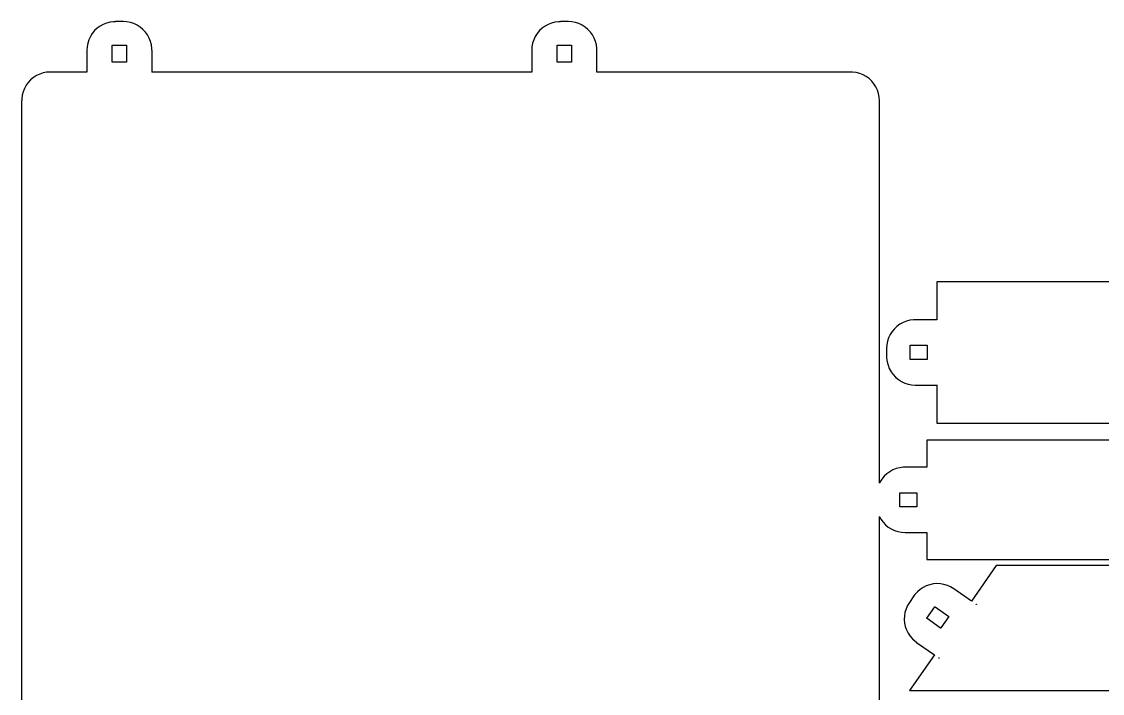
# Model space of a CAD drawing. Header units: metres. Extents: x 0 to 951, y 0 to 536.
# Drawn here: x 0 to 378, y 301 to 535.7 of the extents above; entities that cross this region are included whole.
import ezdxf

# ---------------------------------------------------------------- set-up
doc = ezdxf.new("R2010")
doc.units = ezdxf.units.M

msp = doc.modelspace()

# ---------------------------------------------------------------- linework, layer by layer
for p, q in [((26.4258, 533.405), (25.5103, 532.545)), ((27.4417, 534.143), (26.4258, 533.405)), ((28.5422, 534.748), (27.4417, 534.143)), ((29.7098, 535.211), (28.5422, 534.748)), ((30.9262, 535.523), (29.7098, 535.211)), ((32.1721, 535.68), (30.9262, 535.523)), ((32.805, 535.68), (32.1721, 535.68)), ((35.595, 535.7), (32.805, 535.7)), ((32.805, 535.7), (32.805, 535.68)), ((35.6, 535.7), (35.595, 535.7)), ((35.595, 535.7), (35.595, 535.7)), ((36.8533, 535.621), (35.6, 535.7)), ((35.6, 535.7), (35.6, 535.7)), ((38.0869, 535.386), (36.8533, 535.621)), ((39.2812, 534.998), (38.0869, 535.386)), ((40.4175, 534.463), (39.2812, 534.998)), ((41.4779, 533.79), (40.4175, 534.463)), ((42.4455, 532.99), (41.4779, 533.79)), ((43.3051, 532.074), (42.4455, 532.99)), ((182.026, 533.405), (181.11, 532.545)), ((183.042, 534.143), (182.026, 533.405)), ((184.142, 534.748), (183.042, 534.143)), ((185.31, 535.211), (184.142, 534.748)), ((186.526, 535.523), (185.31, 535.211)), ((187.772, 535.68), (186.526, 535.523)), ((188.405, 535.68), (187.772, 535.68)), ((191.195, 535.7), (188.405, 535.7)), ((188.405, 535.7), (188.405, 535.68)), ((191.2, 535.7), (191.195, 535.7)), ((191.195, 535.7), (191.195, 535.7)), ((192.453, 535.621), (191.2, 535.7)), ((191.2, 535.7), (191.2, 535.7)), ((193.687, 535.386), (192.453, 535.621)), ((194.881, 534.998), (193.687, 535.386)), ((196.018, 534.463), (194.881, 534.998)), ((197.078, 533.79), (196.018, 534.463)), ((198.045, 532.99), (197.078, 533.79)), ((198.905, 532.074), (198.045, 532.99)), ((23.5022, 529.381), (23.1142, 528.187)), ((24.0369, 530.518), (23.5022, 529.381)), ((24.7098, 531.578), (24.0369, 530.518)), ((25.5103, 532.545), (24.7098, 531.578)), ((44.0433, 531.058), (43.3051, 532.074)), ((44.6483, 529.958), (44.0433, 531.058)), ((45.1106, 528.79), (44.6483, 529.958)), ((179.102, 529.381), (178.714, 528.187)), ((179.637, 530.518), (179.102, 529.381)), ((180.31, 531.578), (179.637, 530.518)), ((181.11, 532.545), (180.31, 531.578)), ((199.643, 531.058), (198.905, 532.074)), ((200.248, 529.958), (199.643, 531.058)), ((200.711, 528.79), (200.248, 529.958)), ((22.8789, 526.953), (22.8, 525.7)), ((22.8, 525.7), (22.8, 525.7)), ((22.8, 525.7), (22.8003, 525.695)), ((22.8003, 525.695), (22.8, 525.695)), ((22.8, 525.695), (22.8, 518.174)), ((23.1142, 528.187), (22.8789, 526.953)), ((31.7096, 527.463), (31.71, 527.469)), ((31.71, 527.456), (31.7096, 527.463)), ((31.71, 527.469), (31.7112, 527.476)), ((31.7112, 527.45), (31.71, 527.456)), ((31.7112, 527.476), (31.7133, 527.482)), ((31.7133, 527.443), (31.7112, 527.45)), ((31.7133, 527.482), (31.7161, 527.488)), ((31.7161, 527.437), (31.7133, 527.443)), ((31.7161, 527.488), (31.7196, 527.494)), ((31.7196, 527.432), (31.7161, 527.437)), ((31.7196, 527.494), (31.7239, 527.499)), ((31.7239, 527.427), (31.7196, 527.432)), ((31.7239, 527.499), (31.725, 527.5)), ((31.725, 527.426), (31.7239, 527.427)), ((31.725, 527.5), (31.725, 527.5)), ((31.725, 527.5), (31.7251, 527.5)), ((31.725, 521.634), (31.725, 527.426)), ((31.7251, 527.5), (31.7287, 527.503)), ((31.7287, 527.503), (31.734, 527.507)), ((31.734, 527.507), (31.7398, 527.51)), ((31.7398, 527.51), (31.746, 527.513)), ((31.746, 527.513), (31.7524, 527.514)), ((31.7524, 527.514), (31.7589, 527.515)), ((31.7589, 527.515), (31.7655, 527.515)), ((31.7655, 527.515), (31.7721, 527.514)), ((31.7721, 527.514), (31.7785, 527.513)), ((31.7785, 527.513), (31.7846, 527.51)), ((31.7846, 527.51), (31.7904, 527.507)), ((31.7904, 527.507), (31.7958, 527.503)), ((31.7958, 527.503), (31.7993, 527.5)), ((31.7993, 527.5), (36.6007, 527.5)), ((36.6007, 527.5), (36.6018, 527.501)), ((36.6018, 527.501), (36.6068, 527.505)), ((36.6068, 527.505), (36.6124, 527.509)), ((36.6124, 527.509), (36.6184, 527.512)), ((36.6184, 527.512), (36.6247, 527.514)), ((36.6247, 527.514), (36.6312, 527.515)), ((36.6312, 527.515), (36.6378, 527.515)), ((36.6378, 527.515), (36.6444, 527.515)), ((36.6444, 527.515), (36.6509, 527.514)), ((36.6509, 527.514), (36.6572, 527.512)), ((36.6572, 527.512), (36.6631, 527.509)), ((36.6631, 527.509), (36.6687, 527.505)), ((36.6687, 527.505), (36.6738, 527.501)), ((36.6738, 527.501), (36.6749, 527.5)), ((36.6749, 527.5), (36.675, 527.5)), ((36.675, 527.5), (36.675, 527.5)), ((36.675, 527.5), (36.6783, 527.496)), ((36.6783, 527.429), (36.675, 527.426)), ((36.675, 527.426), (36.675, 521.634)), ((36.6783, 527.496), (36.6822, 527.491)), ((36.6822, 527.435), (36.6783, 527.429)), ((36.6822, 527.491), (36.6854, 527.485)), ((36.6854, 527.44), (36.6822, 527.435)), ((36.6854, 527.485), (36.6878, 527.479)), ((36.6878, 527.447), (36.6854, 527.44)), ((36.6878, 527.479), (36.6895, 527.473)), ((36.6895, 527.453), (36.6878, 527.447)), ((36.6895, 527.473), (36.6903, 527.466)), ((36.6903, 527.459), (36.6895, 527.453)), ((36.6903, 527.466), (36.6903, 527.459)), ((45.4229, 527.574), (45.1106, 528.79)), ((45.5803, 526.328), (45.4229, 527.574)), ((45.5803, 525.695), (45.5803, 526.328)), ((45.6, 525.695), (45.5803, 525.695)), ((45.6, 518.174), (45.6, 525.695)), ((178.479, 526.953), (178.4, 525.7)), ((178.4, 525.7), (178.4, 525.7)), ((178.4, 525.7), (178.4, 525.695)), ((178.4, 525.695), (178.4, 525.695)), ((178.4, 525.695), (178.4, 518.174)), ((178.714, 528.187), (178.479, 526.953)), ((187.31, 527.469), (187.311, 527.476)), ((187.31, 527.463), (187.31, 527.469)), ((187.31, 527.456), (187.31, 527.463)), ((187.311, 527.45), (187.31, 527.456)), ((187.311, 527.476), (187.313, 527.482)), ((187.313, 527.443), (187.311, 527.45)), ((187.313, 527.482), (187.316, 527.488)), ((187.316, 527.437), (187.313, 527.443)), ((187.316, 527.488), (187.32, 527.494)), ((187.32, 527.432), (187.316, 527.437)), ((187.32, 527.494), (187.324, 527.499)), ((187.324, 527.427), (187.32, 527.432)), ((187.324, 527.499), (187.325, 527.5)), ((187.325, 527.426), (187.324, 527.427)), ((187.325, 527.5), (187.329, 527.503)), ((187.325, 527.5), (187.325, 527.5)), ((187.325, 527.5), (187.325, 527.5)), ((187.325, 521.634), (187.325, 527.426)), ((187.329, 527.503), (187.334, 527.507)), ((187.334, 527.507), (187.34, 527.51)), ((187.34, 527.51), (187.346, 527.513)), ((187.346, 527.513), (187.352, 527.514)), ((187.352, 527.514), (187.359, 527.515)), ((187.359, 527.515), (187.366, 527.515)), ((187.366, 527.515), (187.372, 527.514)), ((187.372, 527.514), (187.378, 527.513)), ((187.378, 527.513), (187.385, 527.51)), ((187.385, 527.51), (187.39, 527.507)), ((187.39, 527.507), (187.396, 527.503)), ((187.396, 527.503), (187.399, 527.5)), ((187.399, 527.5), (192.201, 527.5)), ((192.201, 527.5), (192.202, 527.501)), ((192.202, 527.501), (192.207, 527.505)), ((192.207, 527.505), (192.212, 527.509)), ((192.212, 527.509), (192.218, 527.512)), ((192.218, 527.512), (192.225, 527.514)), ((192.225, 527.514), (192.231, 527.515)), ((192.231, 527.515), (192.238, 527.515)), ((192.238, 527.515), (192.244, 527.515)), ((192.244, 527.515), (192.251, 527.514)), ((192.251, 527.514), (192.257, 527.512)), ((192.257, 527.512), (192.263, 527.509)), ((192.263, 527.509), (192.269, 527.505)), ((192.269, 527.505), (192.274, 527.501)), ((192.274, 527.501), (192.275, 527.5)), ((192.275, 527.5), (192.275, 527.5)), ((192.275, 527.5), (192.275, 527.5)), ((192.275, 527.5), (192.278, 527.496)), ((192.278, 527.429), (192.275, 527.426)), ((192.275, 527.426), (192.275, 521.634)), ((192.278, 527.496), (192.282, 527.491)), ((192.282, 527.435), (192.278, 527.429)), ((192.282, 527.491), (192.285, 527.485)), ((192.285, 527.44), (192.282, 527.435)), ((192.285, 527.485), (192.288, 527.479)), ((192.288, 527.447), (192.285, 527.44)), ((192.288, 527.479), (192.289, 527.473)), ((192.289, 527.453), (192.288, 527.447)), ((192.289, 527.473), (192.29, 527.466)), ((192.29, 527.459), (192.289, 527.453)), ((192.29, 527.466), (192.29, 527.459)), ((201.023, 527.574), (200.711, 528.79)), ((201.18, 526.328), (201.023, 527.574)), ((201.18, 525.695), (201.18, 526.328)), ((201.2, 525.695), (201.18, 525.695)), ((201.2, 518.174), (201.2, 525.695)), ((31.7097, 521.601), (31.7105, 521.607)), ((31.7097, 521.594), (31.7097, 521.601)), ((31.7105, 521.587), (31.7097, 521.594)), ((31.7105, 521.607), (31.7122, 521.613)), ((31.7122, 521.581), (31.7105, 521.587)), ((31.7122, 521.613), (31.7146, 521.62)), ((31.7146, 521.62), (31.7178, 521.625)), ((31.7178, 521.625), (31.7217, 521.631)), ((31.7217, 521.631), (31.725, 521.634)), ((36.675, 521.634), (36.6762, 521.633)), ((36.6762, 521.633), (36.6804, 521.628)), ((36.6804, 521.628), (36.6839, 521.623)), ((36.6839, 521.623), (36.6867, 521.617)), ((36.6867, 521.617), (36.6888, 521.61)), ((36.6888, 521.61), (36.69, 521.604)), ((36.69, 521.591), (36.6888, 521.584)), ((36.69, 521.604), (36.6904, 521.597)), ((36.6904, 521.597), (36.69, 521.591)), ((187.31, 521.601), (187.311, 521.607)), ((187.31, 521.594), (187.31, 521.601)), ((187.311, 521.587), (187.31, 521.594)), ((187.311, 521.607), (187.312, 521.613)), ((187.312, 521.581), (187.311, 521.587)), ((187.312, 521.613), (187.315, 521.62)), ((187.315, 521.62), (187.318, 521.625)), ((187.318, 521.625), (187.322, 521.631)), ((187.322, 521.631), (187.325, 521.634)), ((192.275, 521.634), (192.276, 521.633)), ((192.276, 521.633), (192.28, 521.628)), ((192.28, 521.628), (192.284, 521.623)), ((192.284, 521.623), (192.287, 521.617)), ((192.287, 521.617), (192.289, 521.61)), ((192.289, 521.61), (192.29, 521.604)), ((192.29, 521.591), (192.289, 521.584)), ((192.29, 521.604), (192.29, 521.597)), ((192.29, 521.597), (192.29, 521.591)), ((8.74667, 518.021), (7.5131, 517.786)), ((10, 518.1), (8.74667, 518.021)), ((10.005, 518.1), (10, 518.1)), ((22.7257, 518.1), (10.005, 518.1)), ((10.005, 518.1), (10.005, 518.1)), ((22.7268, 518.099), (22.7257, 518.1)), ((22.7318, 518.095), (22.7268, 518.099)), ((22.7374, 518.091), (22.7318, 518.095)), ((22.7434, 518.088), (22.7374, 518.091)), ((22.7497, 518.086), (22.7434, 518.088)), ((22.7562, 518.085), (22.7497, 518.086)), ((22.7628, 518.085), (22.7562, 518.085)), ((22.7694, 518.085), (22.7628, 518.085)), ((22.7759, 518.086), (22.7694, 518.085)), ((22.7822, 518.088), (22.7759, 518.086)), ((22.7881, 518.091), (22.7822, 518.088)), ((22.7937, 518.095), (22.7881, 518.091)), ((22.7988, 518.099), (22.7937, 518.095)), ((22.7999, 518.1), (22.7988, 518.099)), ((22.8, 518.1), (22.7999, 518.1)), ((22.8, 518.174), (22.8033, 518.171)), ((22.8033, 518.104), (22.8, 518.1)), ((22.8, 518.1), (22.8, 518.1)), ((22.8033, 518.171), (22.8072, 518.165)), ((22.8072, 518.109), (22.8033, 518.104)), ((22.8072, 518.165), (22.8104, 518.16)), ((22.8104, 518.115), (22.8072, 518.109)), ((22.8104, 518.16), (22.8128, 518.153)), ((22.8128, 518.121), (22.8104, 518.115)), ((22.8128, 518.153), (22.8145, 518.147)), ((22.8145, 518.127), (22.8128, 518.121)), ((22.8145, 518.147), (22.8153, 518.141)), ((22.8153, 518.134), (22.8145, 518.127)), ((22.8153, 518.141), (22.8153, 518.134)), ((31.7146, 521.575), (31.7122, 521.581)), ((31.7178, 521.569), (31.7146, 521.575)), ((31.7217, 521.564), (31.7178, 521.569)), ((31.725, 521.56), (31.7217, 521.564)), ((31.7251, 521.56), (31.725, 521.56)), ((31.725, 521.56), (31.725, 521.56)), ((31.7262, 521.559), (31.7251, 521.56)), ((31.7313, 521.555), (31.7262, 521.559)), ((31.7369, 521.551), (31.7313, 521.555)), ((31.7428, 521.548), (31.7369, 521.551)), ((31.7491, 521.546), (31.7428, 521.548)), ((31.7556, 521.545), (31.7491, 521.546)), ((31.7622, 521.545), (31.7556, 521.545)), ((31.7688, 521.545), (31.7622, 521.545)), ((31.7753, 521.546), (31.7688, 521.545)), ((31.7816, 521.548), (31.7753, 521.546)), ((31.7876, 521.551), (31.7816, 521.548)), ((31.7932, 521.555), (31.7876, 521.551)), ((31.7982, 521.559), (31.7932, 521.555)), ((31.7993, 521.56), (31.7982, 521.559)), ((36.6007, 521.56), (31.7993, 521.56)), ((36.6042, 521.557), (36.6007, 521.56)), ((36.6096, 521.553), (36.6042, 521.557)), ((36.6154, 521.55), (36.6096, 521.553)), ((36.6215, 521.547), (36.6154, 521.55)), ((36.6279, 521.546), (36.6215, 521.547)), ((36.6345, 521.545), (36.6279, 521.546)), ((36.6411, 521.545), (36.6345, 521.545)), ((36.6476, 521.546), (36.6411, 521.545)), ((36.654, 521.547), (36.6476, 521.546)), ((36.6602, 521.55), (36.654, 521.547)), ((36.666, 521.553), (36.6602, 521.55)), ((36.6713, 521.557), (36.666, 521.553)), ((36.6749, 521.56), (36.6713, 521.557)), ((36.675, 521.56), (36.6749, 521.56)), ((36.6762, 521.561), (36.675, 521.56)), ((36.675, 521.56), (36.675, 521.56)), ((36.6804, 521.566), (36.6762, 521.561)), ((36.6839, 521.572), (36.6804, 521.566)), ((36.6867, 521.578), (36.6839, 521.572)), ((36.6888, 521.584), (36.6867, 521.578)), ((45.5846, 518.137), (45.585, 518.144)), ((45.585, 518.131), (45.5846, 518.137)), ((45.585, 518.144), (45.5862, 518.15)), ((45.5862, 518.124), (45.585, 518.131)), ((45.5862, 518.15), (45.5883, 518.157)), ((45.5883, 518.118), (45.5862, 518.124)), ((45.5883, 518.157), (45.5911, 518.163)), ((45.5911, 518.112), (45.5883, 518.118)), ((45.5911, 518.163), (45.5946, 518.168)), ((45.5946, 518.106), (45.5911, 518.112)), ((45.5946, 518.168), (45.5989, 518.173)), ((45.5989, 518.101), (45.5946, 518.106)), ((45.5989, 518.173), (45.6, 518.174)), ((45.6, 518.1), (45.5989, 518.101)), ((45.6001, 518.1), (45.6, 518.1)), ((45.6, 518.1), (45.6, 518.1)), ((45.6037, 518.097), (45.6001, 518.1)), ((45.609, 518.093), (45.6037, 518.097)), ((45.6148, 518.09), (45.609, 518.093)), ((45.621, 518.087), (45.6148, 518.09)), ((45.6274, 518.086), (45.621, 518.087)), ((45.6339, 518.085), (45.6274, 518.086)), ((45.6405, 518.085), (45.6339, 518.085)), ((45.6471, 518.086), (45.6405, 518.085)), ((45.6535, 518.087), (45.6471, 518.086)), ((45.6596, 518.09), (45.6535, 518.087)), ((45.6654, 518.093), (45.6596, 518.09)), ((45.6708, 518.097), (45.6654, 518.093)), ((45.6743, 518.1), (45.6708, 518.097)), ((178.326, 518.1), (45.6743, 518.1)), ((178.327, 518.099), (178.326, 518.1)), ((178.332, 518.095), (178.327, 518.099)), ((178.337, 518.091), (178.332, 518.095)), ((178.343, 518.088), (178.337, 518.091)), ((178.35, 518.086), (178.343, 518.088)), ((178.356, 518.085), (178.35, 518.086)), ((178.363, 518.085), (178.356, 518.085)), ((178.369, 518.085), (178.363, 518.085)), ((178.376, 518.086), (178.369, 518.085)), ((178.382, 518.088), (178.376, 518.086)), ((178.388, 518.091), (178.382, 518.088)), ((178.394, 518.095), (178.388, 518.091)), ((178.399, 518.099), (178.394, 518.095)), ((178.4, 518.1), (178.399, 518.099)), ((178.4, 518.174), (178.403, 518.171)), ((178.403, 518.104), (178.4, 518.1)), ((178.4, 518.1), (178.4, 518.1)), ((178.4, 518.1), (178.4, 518.1)), ((178.403, 518.171), (178.407, 518.165)), ((178.407, 518.109), (178.403, 518.104)), ((178.407, 518.165), (178.41, 518.16)), ((178.41, 518.115), (178.407, 518.109)), ((178.41, 518.16), (178.413, 518.153)), ((178.413, 518.121), (178.41, 518.115)), ((178.413, 518.153), (178.414, 518.147)), ((178.414, 518.127), (178.413, 518.121)), ((178.414, 518.147), (178.415, 518.141)), ((178.415, 518.134), (178.414, 518.127)), ((178.415, 518.141), (178.415, 518.134)), ((187.315, 521.575), (187.312, 521.581)), ((187.318, 521.569), (187.315, 521.575)), ((187.322, 521.564), (187.318, 521.569)), ((187.325, 521.56), (187.322, 521.564)), ((187.326, 521.559), (187.325, 521.56)), ((187.325, 521.56), (187.325, 521.56)), ((187.325, 521.56), (187.325, 521.56)), ((187.331, 521.555), (187.326, 521.559)), ((187.337, 521.551), (187.331, 521.555)), ((187.343, 521.548), (187.337, 521.551)), ((187.349, 521.546), (187.343, 521.548)), ((187.356, 521.545), (187.349, 521.546)), ((187.362, 521.545), (187.356, 521.545)), ((187.369, 521.545), (187.362, 521.545)), ((187.375, 521.546), (187.369, 521.545)), ((187.382, 521.548), (187.375, 521.546)), ((187.388, 521.551), (187.382, 521.548)), ((187.393, 521.555), (187.388, 521.551)), ((187.398, 521.559), (187.393, 521.555)), ((187.399, 521.56), (187.398, 521.559)), ((192.201, 521.56), (187.399, 521.56)), ((192.204, 521.557), (192.201, 521.56)), ((192.21, 521.553), (192.204, 521.557)), ((192.215, 521.55), (192.21, 521.553)), ((192.222, 521.547), (192.215, 521.55)), ((192.228, 521.546), (192.222, 521.547)), ((192.234, 521.545), (192.228, 521.546)), ((192.241, 521.545), (192.234, 521.545)), ((192.248, 521.546), (192.241, 521.545)), ((192.254, 521.547), (192.248, 521.546)), ((192.26, 521.55), (192.254, 521.547)), ((192.266, 521.553), (192.26, 521.55)), ((192.271, 521.557), (192.266, 521.553)), ((192.275, 521.56), (192.271, 521.557)), ((192.276, 521.561), (192.275, 521.56)), ((192.275, 521.56), (192.275, 521.56)), ((192.275, 521.56), (192.275, 521.56)), ((192.28, 521.566), (192.276, 521.561)), ((192.284, 521.572), (192.28, 521.566)), ((192.287, 521.578), (192.284, 521.572)), ((192.289, 521.584), (192.287, 521.578)), ((201.185, 518.144), (201.186, 518.15)), ((201.185, 518.137), (201.185, 518.144)), ((201.185, 518.131), (201.185, 518.137)), ((201.186, 518.124), (201.185, 518.131)), ((201.186, 518.15), (201.188, 518.157)), ((201.188, 518.118), (201.186, 518.124)), ((201.188, 518.157), (201.191, 518.163)), ((201.191, 518.112), (201.188, 518.118)), ((201.191, 518.163), (201.195, 518.168)), ((201.195, 518.106), (201.191, 518.112)), ((201.195, 518.168), (201.199, 518.173)), ((201.199, 518.101), (201.195, 518.106)), ((201.199, 518.173), (201.2, 518.174)), ((201.2, 518.1), (201.199, 518.101)), ((201.204, 518.097), (201.2, 518.1)), ((201.2, 518.1), (201.2, 518.1)), ((201.2, 518.1), (201.2, 518.1)), ((201.209, 518.093), (201.204, 518.097)), ((201.215, 518.09), (201.209, 518.093)), ((201.221, 518.087), (201.215, 518.09)), ((201.227, 518.086), (201.221, 518.087)), ((201.234, 518.085), (201.227, 518.086)), ((201.241, 518.085), (201.234, 518.085)), ((201.247, 518.086), (201.241, 518.085)), ((201.253, 518.087), (201.247, 518.086)), ((201.26, 518.09), (201.253, 518.087)), ((201.265, 518.093), (201.26, 518.09)), ((201.271, 518.097), (201.265, 518.093)), ((201.274, 518.1), (201.271, 518.097)), ((289.995, 518.1), (201.274, 518.1)), ((289.995, 518.08), (289.995, 518.1)), ((290.628, 518.08), (289.995, 518.08)), ((291.874, 517.923), (290.628, 518.08)), ((293.09, 517.611), (291.874, 517.923)), ((2.29487, 514.474), (1.55672, 513.458)), ((3.15453, 515.39), (2.29487, 514.474)), ((4.12215, 516.19), (3.15453, 515.39)), ((5.18246, 516.863), (4.12215, 516.19)), ((6.31875, 517.398), (5.18246, 516.863)), ((7.5131, 517.786), (6.31875, 517.398)), ((294.258, 517.148), (293.09, 517.611)), ((295.358, 516.543), (294.258, 517.148)), ((296.374, 515.805), (295.358, 516.543)), ((297.29, 514.945), (296.374, 515.805)), ((298.09, 513.978), (297.29, 514.945)), ((0.48944, 511.19), (0.17713, 509.974)), ((0.95173, 512.358), (0.48944, 511.19)), ((1.55672, 513.458), (0.95173, 512.358)), ((298.763, 512.918), (298.09, 513.978)), ((299.298, 511.781), (298.763, 512.918)), ((299.686, 510.587), (299.298, 511.781)), ((299.921, 509.353), (299.686, 510.587)), ((0.01973, 508.095), (0, 508.095)), ((0, 508.095), (0, 28.105)), ((0.17713, 509.974), (0.01973, 508.728)), ((0.01973, 508.728), (0.01973, 508.095)), ((300, 508.1), (299.921, 509.353)), ((300, 508.095), (300, 508.1)), ((300, 374.434), (300, 508.095)), ((300, 508.095), (300, 508.095)), ((820.1, 444.828), (320.1, 444.828)), ((320.1, 444.828), (320.1, 431.603)), ((309.41, 431.039), (308.242, 430.577)), ((310.626, 431.351), (309.41, 431.039)), ((311.872, 431.509), (310.626, 431.351)), ((312.505, 431.509), (311.872, 431.509)), ((320.026, 431.528), (312.505, 431.528)), ((312.505, 431.528), (312.505, 431.509)), ((320.027, 431.527), (320.026, 431.528)), ((320.032, 431.523), (320.027, 431.527)), ((320.037, 431.519), (320.032, 431.523)), ((320.043, 431.517), (320.037, 431.519)), ((320.05, 431.515), (320.043, 431.517)), ((320.056, 431.513), (320.05, 431.515)), ((320.063, 431.513), (320.056, 431.513)), ((320.069, 431.513), (320.063, 431.513)), ((320.076, 431.515), (320.069, 431.513)), ((320.082, 431.517), (320.076, 431.515)), ((320.088, 431.519), (320.082, 431.517)), ((320.094, 431.523), (320.088, 431.519)), ((320.099, 431.527), (320.094, 431.523)), ((320.1, 431.528), (320.099, 431.527)), ((320.1, 431.603), (320.103, 431.599)), ((320.103, 431.532), (320.1, 431.528)), ((320.1, 431.528), (320.1, 431.528)), ((320.1, 431.528), (320.1, 431.528)), ((320.103, 431.599), (320.107, 431.594)), ((320.107, 431.537), (320.103, 431.532)), ((320.107, 431.594), (320.11, 431.588)), ((320.11, 431.543), (320.107, 431.537)), ((320.11, 431.588), (320.113, 431.582)), ((320.113, 431.549), (320.11, 431.543)), ((320.113, 431.582), (320.114, 431.575)), ((320.114, 431.556), (320.113, 431.549)), ((320.114, 431.575), (320.115, 431.569)), ((320.115, 431.562), (320.114, 431.556)), ((320.115, 431.569), (320.115, 431.562)), ((304.41, 427.406), (303.737, 426.346)), ((305.21, 428.374), (304.41, 427.406)), ((306.126, 429.233), (305.21, 428.374)), ((307.142, 429.972), (306.126, 429.233)), ((308.242, 430.577), (307.142, 429.972)), ((302.814, 424.015), (302.579, 422.782)), ((303.202, 425.21), (302.814, 424.015)), ((303.737, 426.346), (303.202, 425.21)), ((302.579, 422.782), (302.5, 421.528)), ((302.5, 421.528), (302.5, 421.528)), ((302.5, 421.528), (302.5, 421.523)), ((302.5, 421.523), (302.5, 421.523)), ((302.5, 421.523), (302.5, 418.733)), ((310.685, 422.573), (310.686, 422.579)), ((310.685, 422.566), (310.685, 422.573)), ((310.685, 422.56), (310.685, 422.566)), ((310.686, 422.553), (310.685, 422.56)), ((310.686, 422.579), (310.688, 422.585)), ((310.688, 422.547), (310.686, 422.553)), ((310.688, 422.585), (310.691, 422.591)), ((310.691, 422.541), (310.688, 422.547)), ((310.691, 422.591), (310.695, 422.597)), ((310.695, 422.535), (310.691, 422.541)), ((310.695, 422.597), (310.699, 422.602)), ((310.699, 422.53), (310.695, 422.535)), ((310.699, 422.602), (310.7, 422.603)), ((310.7, 422.529), (310.699, 422.53)), ((310.7, 422.603), (310.704, 422.607)), ((310.7, 422.603), (310.7, 422.603)), ((310.7, 422.603), (310.7, 422.603)), ((310.7, 417.728), (310.7, 422.529)), ((310.704, 422.607), (310.709, 422.611)), ((310.709, 422.611), (310.715, 422.614)), ((310.715, 422.614), (310.721, 422.616)), ((310.721, 422.616), (310.727, 422.618)), ((310.727, 422.618), (310.734, 422.619)), ((310.734, 422.619), (310.741, 422.619)), ((310.741, 422.619), (310.747, 422.618)), ((310.747, 422.618), (310.753, 422.616)), ((310.753, 422.616), (310.76, 422.614)), ((310.76, 422.614), (310.765, 422.611)), ((310.765, 422.611), (310.771, 422.607)), ((310.771, 422.607), (310.774, 422.603)), ((310.774, 422.603), (316.566, 422.603)), ((316.566, 422.603), (316.567, 422.604)), ((316.567, 422.604), (316.572, 422.609)), ((316.572, 422.609), (316.577, 422.612)), ((316.577, 422.612), (316.583, 422.615)), ((316.583, 422.615), (316.59, 422.617)), ((316.59, 422.617), (316.596, 422.618)), ((316.596, 422.618), (316.603, 422.619)), ((316.603, 422.619), (316.609, 422.618)), ((316.609, 422.618), (316.616, 422.617)), ((316.616, 422.617), (316.622, 422.615)), ((316.622, 422.615), (316.628, 422.612)), ((316.628, 422.612), (316.634, 422.609)), ((316.634, 422.609), (316.639, 422.604)), ((316.639, 422.604), (316.64, 422.603)), ((316.64, 422.603), (316.64, 422.603)), ((316.64, 422.603), (316.64, 422.603)), ((316.64, 422.603), (316.643, 422.6)), ((316.643, 422.533), (316.64, 422.529)), ((316.64, 422.529), (316.64, 417.728)), ((316.643, 422.6), (316.647, 422.594)), ((316.647, 422.538), (316.643, 422.533)), ((316.647, 422.594), (316.65, 422.589)), ((316.65, 422.544), (316.647, 422.538)), ((316.65, 422.589), (316.653, 422.582)), ((316.653, 422.55), (316.65, 422.544)), ((316.653, 422.582), (316.654, 422.576)), ((316.654, 422.556), (316.653, 422.55)), ((316.654, 422.576), (316.655, 422.569)), ((316.655, 422.563), (316.654, 422.556)), ((316.655, 422.569), (316.655, 422.563)), ((302.5, 418.733), (302.52, 418.733)), ((302.52, 418.733), (302.52, 418.1)), ((302.52, 418.1), (302.677, 416.855)), ((302.677, 416.855), (302.989, 415.638)), ((310.685, 417.694), (310.686, 417.7)), ((310.685, 417.687), (310.685, 417.694)), ((310.686, 417.681), (310.685, 417.687)), ((310.686, 417.7), (310.687, 417.707)), ((310.687, 417.674), (310.686, 417.681)), ((310.687, 417.707), (310.69, 417.713)), ((310.69, 417.668), (310.687, 417.674)), ((310.69, 417.713), (310.693, 417.719)), ((310.693, 417.662), (310.69, 417.668)), ((310.693, 417.719), (310.697, 417.724)), ((310.697, 417.657), (310.693, 417.662)), ((310.697, 417.724), (310.7, 417.728)), ((310.7, 417.653), (310.697, 417.657)), ((310.701, 417.652), (310.7, 417.653)), ((310.7, 417.653), (310.7, 417.653)), ((310.7, 417.653), (310.7, 417.653)), ((310.706, 417.648), (310.701, 417.652)), ((310.712, 417.644), (310.706, 417.648)), ((310.718, 417.642), (310.712, 417.644)), ((310.724, 417.64), (310.718, 417.642)), ((310.731, 417.638), (310.724, 417.64)), ((310.737, 417.638), (310.731, 417.638)), ((310.744, 417.638), (310.737, 417.638)), ((310.75, 417.64), (310.744, 417.638)), ((310.757, 417.642), (310.75, 417.64)), ((310.763, 417.644), (310.757, 417.642)), ((310.768, 417.648), (310.763, 417.644)), ((310.773, 417.652), (310.768, 417.648)), ((310.774, 417.653), (310.773, 417.652)), ((316.566, 417.653), (310.774, 417.653)), ((316.569, 417.65), (316.566, 417.653)), ((316.575, 417.646), (316.569, 417.65)), ((316.58, 417.643), (316.575, 417.646)), ((316.587, 417.641), (316.58, 417.643)), ((316.593, 417.639), (316.587, 417.641)), ((316.599, 417.638), (316.593, 417.639)), ((316.606, 417.638), (316.599, 417.638)), ((316.613, 417.639), (316.606, 417.638)), ((316.619, 417.641), (316.613, 417.639)), ((316.625, 417.643), (316.619, 417.641)), ((316.631, 417.646), (316.625, 417.643)), ((316.636, 417.65), (316.631, 417.646)), ((316.64, 417.653), (316.636, 417.65)), ((316.64, 417.728), (316.641, 417.727)), ((316.641, 417.655), (316.64, 417.653)), ((316.64, 417.653), (316.64, 417.653)), ((316.64, 417.653), (316.64, 417.653)), ((316.641, 417.727), (316.645, 417.721)), ((316.645, 417.66), (316.641, 417.655)), ((316.645, 417.721), (316.649, 417.716)), ((316.649, 417.665), (316.645, 417.66)), ((316.649, 417.716), (316.652, 417.71)), ((316.652, 417.671), (316.649, 417.665)), ((316.652, 417.71), (316.654, 417.704)), ((316.654, 417.677), (316.652, 417.671)), ((316.654, 417.704), (316.655, 417.697)), ((316.655, 417.684), (316.654, 417.677)), ((316.655, 417.697), (316.655, 417.691)), ((316.655, 417.691), (316.655, 417.684)), ((302.989, 415.638), (303.452, 414.471)), ((303.452, 414.471), (304.057, 413.37)), ((304.057, 413.37), (304.795, 412.354)), ((304.795, 412.354), (305.655, 411.439)), ((305.655, 411.439), (306.622, 410.638)), ((306.622, 410.638), (307.682, 409.965)), ((307.682, 409.965), (308.819, 409.431)), ((308.819, 409.431), (310.013, 409.043)), ((310.013, 409.043), (311.247, 408.807)), ((311.247, 408.807), (312.5, 408.728)), ((312.5, 408.728), (312.505, 408.729)), ((312.5, 408.728), (312.5, 408.728)), ((312.505, 408.729), (312.505, 408.728)), ((312.505, 408.728), (320.026, 408.728)), ((320.026, 408.728), (320.029, 408.732)), ((320.029, 408.732), (320.035, 408.736)), ((320.035, 408.736), (320.04, 408.739)), ((320.04, 408.739), (320.047, 408.741)), ((320.047, 408.741), (320.053, 408.743)), ((320.053, 408.743), (320.059, 408.744)), ((320.059, 408.744), (320.066, 408.744)), ((320.066, 408.744), (320.073, 408.743)), ((320.073, 408.743), (320.079, 408.741)), ((320.079, 408.741), (320.085, 408.739)), ((320.085, 408.739), (320.091, 408.736)), ((320.091, 408.736), (320.096, 408.732)), ((320.096, 408.732), (320.1, 408.728)), ((320.1, 408.728), (320.1, 408.728)), ((320.1, 408.728), (320.1, 408.728)), ((320.1, 408.728), (320.101, 408.727)), ((320.101, 408.655), (320.1, 408.654)), ((320.1, 408.654), (320.1, 395.428)), ((320.101, 408.727), (320.105, 408.722)), ((320.105, 408.66), (320.101, 408.655)), ((320.105, 408.722), (320.109, 408.716)), ((320.109, 408.666), (320.105, 408.66)), ((320.109, 408.716), (320.112, 408.71)), ((320.112, 408.672), (320.109, 408.666)), ((320.112, 408.71), (320.114, 408.704)), ((320.114, 408.678), (320.112, 408.672)), ((320.114, 408.704), (320.115, 408.698)), ((320.115, 408.685), (320.114, 408.678)), ((320.115, 408.698), (320.115, 408.691)), ((320.115, 408.691), (320.115, 408.685)), ((320.1, 395.428), (820.1, 395.428)), ((816.55, 389.514), (316.55, 389.514)), ((316.55, 389.514), (316.55, 380.088)), ((303.592, 378.457), (302.576, 377.719)), ((304.692, 379.062), (303.592, 378.457)), ((305.86, 379.525), (304.692, 379.062)), ((307.076, 379.837), (305.86, 379.525)), ((308.322, 379.994), (307.076, 379.837)), ((308.955, 379.994), (308.322, 379.994)), ((316.476, 380.014), (308.955, 380.014)), ((308.955, 380.014), (308.955, 379.994)), ((316.477, 380.013), (316.476, 380.014)), ((316.482, 380.009), (316.477, 380.013)), ((316.487, 380.005), (316.482, 380.009)), ((316.493, 380.002), (316.487, 380.005)), ((316.5, 380), (316.493, 380.002)), ((316.506, 379.999), (316.5, 380)), ((316.513, 379.999), (316.506, 379.999)), ((316.519, 379.999), (316.513, 379.999)), ((316.526, 380), (316.519, 379.999)), ((316.532, 380.002), (316.526, 380)), ((316.538, 380.005), (316.532, 380.002)), ((316.544, 380.009), (316.538, 380.005)), ((316.549, 380.013), (316.544, 380.009)), ((316.55, 380.014), (316.549, 380.013)), ((316.55, 380.088), (316.553, 380.085)), ((316.553, 380.018), (316.55, 380.014)), ((316.55, 380.014), (316.55, 380.014)), ((316.55, 380.014), (316.55, 380.014)), ((316.553, 380.085), (316.557, 380.08)), ((316.557, 380.023), (316.553, 380.018)), ((316.557, 380.08), (316.56, 380.074)), ((316.56, 380.029), (316.557, 380.023)), ((316.56, 380.074), (316.563, 380.068)), ((316.563, 380.035), (316.56, 380.029)), ((316.563, 380.068), (316.564, 380.061)), ((316.564, 380.042), (316.563, 380.035)), ((316.564, 380.061), (316.565, 380.055)), ((316.565, 380.048), (316.564, 380.042)), ((316.565, 380.055), (316.565, 380.048)), ((300.187, 374.832), (300, 374.434)), ((300.86, 375.892), (300.187, 374.832)), ((301.66, 376.86), (300.86, 375.892)), ((302.576, 377.719), (301.66, 376.86)), ((307.135, 371.059), (307.136, 371.065)), ((307.135, 371.052), (307.135, 371.059)), ((307.135, 371.045), (307.135, 371.052)), ((307.136, 371.039), (307.135, 371.045)), ((307.136, 371.065), (307.138, 371.071)), ((307.138, 371.033), (307.136, 371.039)), ((307.138, 371.071), (307.141, 371.077)), ((307.141, 371.027), (307.138, 371.033)), ((307.141, 371.077), (307.145, 371.083)), ((307.145, 371.021), (307.141, 371.027)), ((307.145, 371.083), (307.149, 371.088)), ((307.149, 371.016), (307.145, 371.021)), ((307.149, 371.088), (307.15, 371.089)), ((307.15, 371.015), (307.149, 371.016)), ((307.15, 371.089), (307.154, 371.093)), ((307.15, 371.089), (307.15, 371.089)), ((307.15, 371.089), (307.15, 371.089)), ((307.15, 366.213), (307.15, 371.015)), ((307.154, 371.093), (307.159, 371.096)), ((307.159, 371.096), (307.165, 371.1)), ((307.165, 371.1), (307.171, 371.102)), ((307.171, 371.102), (307.177, 371.104)), ((307.177, 371.104), (307.184, 371.104)), ((307.184, 371.104), (307.191, 371.104)), ((307.191, 371.104), (307.197, 371.104)), ((307.197, 371.104), (307.203, 371.102)), ((307.203, 371.102), (307.21, 371.1)), ((307.21, 371.1), (307.215, 371.096)), ((307.215, 371.096), (307.221, 371.093)), ((307.221, 371.093), (307.224, 371.089)), ((307.224, 371.089), (313.016, 371.089)), ((313.016, 371.089), (313.017, 371.09)), ((313.017, 371.09), (313.022, 371.095)), ((313.022, 371.095), (313.027, 371.098)), ((313.027, 371.098), (313.033, 371.101)), ((313.033, 371.101), (313.04, 371.103)), ((313.04, 371.103), (313.046, 371.104)), ((313.046, 371.104), (313.053, 371.105)), ((313.053, 371.105), (313.059, 371.104)), ((313.059, 371.104), (313.066, 371.103)), ((313.066, 371.103), (313.072, 371.101)), ((313.072, 371.101), (313.078, 371.098)), ((313.078, 371.098), (313.084, 371.095)), ((313.084, 371.095), (313.089, 371.09)), ((313.089, 371.09), (313.09, 371.089)), ((313.09, 371.089), (313.09, 371.089)), ((313.09, 371.089), (313.09, 371.089)), ((313.09, 371.089), (313.093, 371.086)), ((313.093, 371.018), (313.09, 371.015)), ((313.09, 371.015), (313.09, 366.213)), ((313.093, 371.086), (313.097, 371.08)), ((313.097, 371.024), (313.093, 371.018)), ((313.097, 371.08), (313.1, 371.074)), ((313.1, 371.03), (313.097, 371.024)), ((313.1, 371.074), (313.103, 371.068)), ((313.103, 371.036), (313.1, 371.03)), ((313.103, 371.068), (313.104, 371.062)), ((313.104, 371.042), (313.103, 371.036)), ((313.104, 371.062), (313.105, 371.055)), ((313.105, 371.049), (313.104, 371.042)), ((313.105, 371.055), (313.105, 371.049)), ((307.135, 366.18), (307.136, 366.186)), ((307.135, 366.173), (307.135, 366.18)), ((307.136, 366.167), (307.135, 366.173)), ((307.136, 366.186), (307.137, 366.193)), ((307.137, 366.16), (307.136, 366.167)), ((307.137, 366.193), (307.14, 366.199)), ((307.14, 366.154), (307.137, 366.16)), ((307.14, 366.199), (307.143, 366.205)), ((307.143, 366.148), (307.14, 366.154)), ((307.143, 366.205), (307.147, 366.21)), ((307.147, 366.143), (307.143, 366.148)), ((307.147, 366.21), (307.15, 366.213)), ((307.15, 366.139), (307.147, 366.143)), ((307.151, 366.138), (307.15, 366.139)), ((307.15, 366.139), (307.15, 366.139)), ((307.15, 366.139), (307.15, 366.139)), ((307.156, 366.134), (307.151, 366.138)), ((307.162, 366.13), (307.156, 366.134)), ((307.168, 366.127), (307.162, 366.13)), ((307.174, 366.125), (307.168, 366.127)), ((307.181, 366.124), (307.174, 366.125)), ((307.187, 366.124), (307.181, 366.124)), ((307.194, 366.124), (307.187, 366.124)), ((307.2, 366.125), (307.194, 366.124)), ((307.207, 366.127), (307.2, 366.125)), ((307.213, 366.13), (307.207, 366.127)), ((307.218, 366.134), (307.213, 366.13)), ((307.223, 366.138), (307.218, 366.134)), ((307.224, 366.139), (307.223, 366.138)), ((313.016, 366.139), (307.224, 366.139)), ((313.019, 366.136), (313.016, 366.139)), ((313.025, 366.132), (313.019, 366.136)), ((313.03, 366.129), (313.025, 366.132)), ((313.037, 366.126), (313.03, 366.129)), ((313.043, 366.125), (313.037, 366.126)), ((313.049, 366.124), (313.043, 366.125)), ((313.056, 366.124), (313.049, 366.124)), ((313.063, 366.125), (313.056, 366.124)), ((313.069, 366.126), (313.063, 366.125)), ((313.075, 366.129), (313.069, 366.126)), ((313.081, 366.132), (313.075, 366.129)), ((313.086, 366.136), (313.081, 366.132)), ((313.09, 366.139), (313.086, 366.136)), ((313.09, 366.213), (313.091, 366.212)), ((313.091, 366.14), (313.09, 366.139)), ((313.09, 366.139), (313.09, 366.139)), ((313.09, 366.139), (313.09, 366.139)), ((313.091, 366.212), (313.095, 366.207)), ((313.095, 366.145), (313.091, 366.14)), ((313.095, 366.207), (313.099, 366.202)), ((313.099, 366.151), (313.095, 366.145)), ((313.099, 366.202), (313.102, 366.196)), ((313.102, 366.157), (313.099, 366.151)), ((313.102, 366.196), (313.104, 366.189)), ((313.104, 366.163), (313.102, 366.157)), ((313.104, 366.189), (313.105, 366.183)), ((313.105, 366.17), (313.104, 366.163)), ((313.105, 366.183), (313.105, 366.176)), ((313.105, 366.176), (313.105, 366.17)), ((300, 28.105), (300, 362.778)), ((300, 362.778), (300.507, 361.856)), ((300.507, 361.856), (301.245, 360.84)), ((301.245, 360.84), (302.105, 359.924)), ((302.105, 359.924), (303.072, 359.124)), ((303.072, 359.124), (304.132, 358.451)), ((304.132, 358.451), (305.269, 357.916)), ((305.269, 357.916), (306.463, 357.528)), ((306.463, 357.528), (307.697, 357.293)), ((307.697, 357.293), (308.95, 357.214)), ((308.95, 357.214), (308.95, 357.214)), ((308.95, 357.214), (308.955, 357.214)), ((308.955, 357.214), (308.955, 357.214)), ((308.955, 357.214), (316.476, 357.214)), ((316.476, 357.214), (316.479, 357.218)), ((316.479, 357.218), (316.485, 357.221)), ((316.485, 357.221), (316.49, 357.225)), ((316.49, 357.225), (316.497, 357.227)), ((316.497, 357.227), (316.503, 357.229)), ((316.503, 357.229), (316.509, 357.229)), ((316.509, 357.229), (316.516, 357.229)), ((316.516, 357.229), (316.523, 357.229)), ((316.523, 357.229), (316.529, 357.227)), ((316.529, 357.227), (316.535, 357.225)), ((316.535, 357.225), (316.541, 357.221)), ((316.541, 357.221), (316.546, 357.218)), ((316.546, 357.218), (316.55, 357.214)), ((316.55, 357.214), (316.55, 357.214)), ((316.55, 357.214), (316.55, 357.214)), ((316.55, 357.214), (316.551, 357.213)), ((316.551, 357.141), (316.55, 357.14)), ((316.55, 357.14), (316.55, 347.714)), ((316.551, 357.213), (316.555, 357.208)), ((316.555, 357.146), (316.551, 357.141)), ((316.555, 357.208), (316.559, 357.202)), ((316.559, 357.152), (316.555, 357.146)), ((316.559, 357.202), (316.562, 357.196)), ((316.562, 357.158), (316.559, 357.152)), ((316.562, 357.196), (316.564, 357.19)), ((316.564, 357.164), (316.562, 357.158)), ((316.564, 357.19), (316.565, 357.184)), ((316.565, 357.17), (316.564, 357.164)), ((316.565, 357.184), (316.565, 357.177)), ((316.565, 357.177), (316.565, 357.17)), ((316.55, 347.714), (816.55, 347.714)), ((340.87, 345.714), (332.207, 333.224)), ((949.368, 345.714), (340.87, 345.714)), ((313.26, 336.477), (312.42, 335.543)), ((314.209, 337.298), (313.26, 336.477)), ((315.255, 337.994), (314.209, 337.298)), ((316.379, 338.554), (315.255, 337.994)), ((317.565, 338.968), (316.379, 338.554)), ((318.793, 339.23), (317.565, 338.968)), ((320.044, 339.337), (318.793, 339.23)), ((321.299, 339.285), (320.044, 339.337)), ((322.537, 339.077), (321.299, 339.285)), ((323.74, 338.715), (322.537, 339.077)), ((324.888, 338.205), (323.74, 338.715)), ((325.962, 337.556), (324.888, 338.205)), ((325.966, 337.553), (325.962, 337.556)), ((325.962, 337.556), (325.962, 337.556)), ((332.207, 333.224), (325.966, 337.553)), ((325.966, 337.553), (325.966, 337.553)), ((310.45, 332.737), (309.801, 331.663)), ((310.453, 332.741), (310.45, 332.737)), ((310.45, 332.737), (310.45, 332.737)), ((312.043, 335.034), (310.453, 332.742)), ((310.453, 332.742), (310.453, 332.741)), ((312.06, 335.023), (312.043, 335.034)), ((312.42, 335.543), (312.06, 335.023)), ((308.929, 329.312), (308.721, 328.074)), ((309.291, 330.515), (308.929, 329.312)), ((309.801, 331.663), (309.291, 330.515)), ((316.618, 327.242), (319.354, 331.187)), ((319.353, 331.198), (319.354, 331.205)), ((319.354, 331.192), (319.353, 331.198)), ((319.354, 331.205), (319.356, 331.211)), ((319.354, 331.187), (319.354, 331.192)), ((319.356, 331.211), (319.358, 331.218)), ((319.358, 331.218), (319.361, 331.224)), ((319.361, 331.224), (319.365, 331.229)), ((319.365, 331.229), (319.369, 331.234)), ((319.369, 331.234), (319.374, 331.238)), ((319.374, 331.238), (319.38, 331.242)), ((319.38, 331.242), (319.386, 331.245)), ((319.386, 331.245), (319.392, 331.247)), ((319.392, 331.247), (319.397, 331.248)), ((319.397, 331.248), (319.397, 331.248)), ((319.397, 331.248), (319.397, 331.248)), ((319.397, 331.248), (319.398, 331.248)), ((319.398, 331.248), (319.405, 331.249)), ((319.405, 331.249), (319.412, 331.249)), ((319.412, 331.249), (319.418, 331.248)), ((319.418, 331.248), (319.424, 331.246)), ((319.424, 331.246), (319.43, 331.243)), ((319.43, 331.243), (319.436, 331.24)), ((319.436, 331.24), (319.441, 331.235)), ((319.441, 331.235), (319.446, 331.231)), ((319.446, 331.231), (319.45, 331.225)), ((319.45, 331.225), (319.453, 331.22)), ((319.453, 331.22), (319.456, 331.214)), ((319.456, 331.214), (319.458, 331.207)), ((319.458, 331.207), (319.458, 331.206)), ((319.458, 331.206), (324.217, 327.905)), ((333.789, 332.142), (333.79, 332.148)), ((333.789, 332.135), (333.789, 332.142)), ((333.789, 332.129), (333.789, 332.135)), ((333.791, 332.122), (333.789, 332.129)), ((333.79, 332.148), (333.792, 332.155)), ((333.793, 332.116), (333.791, 332.122)), ((333.792, 332.155), (333.795, 332.161)), ((333.796, 332.11), (333.793, 332.116)), ((333.795, 332.161), (333.798, 332.166)), ((333.799, 332.104), (333.796, 332.11)), ((333.798, 332.166), (333.802, 332.172)), ((333.804, 332.099), (333.799, 332.104)), ((333.802, 332.172), (333.807, 332.176)), ((333.809, 332.095), (333.804, 332.099)), ((333.807, 332.176), (333.812, 332.18)), ((333.814, 332.091), (333.809, 332.095)), ((333.812, 332.18), (333.818, 332.183)), ((333.82, 332.088), (333.814, 332.091)), ((333.818, 332.183), (333.824, 332.186)), ((333.826, 332.086), (333.82, 332.088)), ((333.824, 332.186), (333.83, 332.188)), ((333.833, 332.084), (333.826, 332.086)), ((333.83, 332.188), (333.837, 332.189)), ((333.839, 332.084), (333.833, 332.084)), ((333.837, 332.189), (333.843, 332.189)), ((333.846, 332.084), (333.839, 332.084)), ((333.843, 332.189), (333.85, 332.188)), ((333.852, 332.085), (333.846, 332.084)), ((333.85, 332.188), (333.856, 332.187)), ((333.859, 332.087), (333.852, 332.085)), ((333.856, 332.187), (333.863, 332.184)), ((333.865, 332.089), (333.859, 332.087)), ((333.863, 332.184), (333.868, 332.181)), ((333.87, 332.093), (333.865, 332.089)), ((333.868, 332.181), (333.874, 332.178)), ((333.876, 332.097), (333.87, 332.093)), ((333.874, 332.178), (333.879, 332.173)), ((333.88, 332.101), (333.876, 332.097)), ((333.879, 332.173), (333.883, 332.168)), ((333.885, 332.106), (333.88, 332.101)), ((333.883, 332.168), (333.887, 332.163)), ((333.888, 332.112), (333.885, 332.106)), ((333.887, 332.163), (333.89, 332.157)), ((333.891, 332.118), (333.888, 332.112)), ((333.89, 332.157), (333.892, 332.151)), ((333.893, 332.124), (333.891, 332.118)), ((333.892, 332.151), (333.893, 332.144)), ((333.893, 332.144), (333.894, 332.137)), ((333.894, 332.131), (333.893, 332.124)), ((333.894, 332.137), (333.894, 332.131)), ((308.721, 328.074), (308.67, 326.819)), ((308.67, 326.819), (308.776, 325.568)), ((308.776, 325.568), (309.038, 324.34)), ((316.575, 327.196), (316.576, 327.202)), ((316.575, 327.189), (316.575, 327.196)), ((316.575, 327.182), (316.575, 327.189)), ((316.576, 327.181), (316.575, 327.182)), ((316.576, 327.202), (316.578, 327.208)), ((316.577, 327.176), (316.576, 327.181)), ((316.576, 327.181), (316.576, 327.181)), ((316.576, 327.181), (316.576, 327.181)), ((316.579, 327.17), (316.577, 327.176)), ((316.578, 327.208), (316.581, 327.214)), ((316.582, 327.164), (316.579, 327.17)), ((316.581, 327.214), (316.584, 327.22)), ((316.585, 327.158), (316.582, 327.164)), ((316.584, 327.22), (316.588, 327.225)), ((316.59, 327.153), (316.585, 327.158)), ((316.588, 327.225), (316.593, 327.23)), ((316.595, 327.149), (316.59, 327.153)), ((316.593, 327.23), (316.598, 327.234)), ((316.6, 327.145), (316.595, 327.149)), ((316.598, 327.234), (316.604, 327.237)), ((316.606, 327.142), (316.6, 327.145)), ((316.604, 327.237), (316.61, 327.24)), ((316.612, 327.14), (316.606, 327.142)), ((316.61, 327.24), (316.616, 327.242)), ((316.619, 327.138), (316.612, 327.14)), ((316.616, 327.242), (316.618, 327.242)), ((316.625, 327.137), (316.619, 327.138)), ((316.632, 327.138), (316.625, 327.137)), ((316.637, 327.138), (316.632, 327.138)), ((321.395, 323.838), (316.637, 327.138)), ((324.235, 327.802), (321.499, 323.856)), ((324.217, 327.905), (324.221, 327.906)), ((324.221, 327.906), (324.228, 327.906)), ((324.228, 327.906), (324.235, 327.905)), ((324.235, 327.905), (324.241, 327.904)), ((324.237, 327.802), (324.235, 327.802)), ((324.243, 327.804), (324.237, 327.802)), ((324.241, 327.904), (324.247, 327.901)), ((324.249, 327.806), (324.243, 327.804)), ((324.247, 327.901), (324.253, 327.898)), ((324.255, 327.81), (324.249, 327.806)), ((324.253, 327.898), (324.258, 327.895)), ((324.26, 327.814), (324.255, 327.81)), ((324.258, 327.895), (324.263, 327.89)), ((324.265, 327.818), (324.26, 327.814)), ((324.263, 327.89), (324.268, 327.885)), ((324.269, 327.823), (324.265, 327.818)), ((324.268, 327.885), (324.271, 327.88)), ((324.272, 327.829), (324.269, 327.823)), ((324.271, 327.88), (324.274, 327.874)), ((324.275, 327.835), (324.272, 327.829)), ((324.274, 327.874), (324.276, 327.868)), ((324.277, 327.841), (324.275, 327.835)), ((324.276, 327.868), (324.277, 327.863)), ((324.277, 327.863), (324.278, 327.863)), ((324.278, 327.848), (324.277, 327.841)), ((324.278, 327.863), (324.278, 327.863)), ((324.278, 327.863), (324.278, 327.861)), ((324.278, 327.861), (324.278, 327.855)), ((324.278, 327.855), (324.278, 327.848)), ((309.038, 324.34), (309.452, 323.154)), ((309.452, 323.154), (310.012, 322.03)), ((310.012, 322.03), (310.708, 320.985)), ((321.396, 323.836), (321.395, 323.838)), ((321.397, 323.83), (321.396, 323.836)), ((321.4, 323.824), (321.397, 323.83)), ((321.403, 323.818), (321.4, 323.824)), ((321.407, 323.813), (321.403, 323.818)), ((321.412, 323.808), (321.407, 323.813)), ((321.417, 323.804), (321.412, 323.808)), ((321.423, 323.8), (321.417, 323.804)), ((321.429, 323.798), (321.423, 323.8)), ((321.435, 323.796), (321.429, 323.798)), ((321.442, 323.795), (321.435, 323.796)), ((321.448, 323.795), (321.442, 323.795)), ((321.455, 323.795), (321.448, 323.795)), ((321.456, 323.795), (321.455, 323.795)), ((321.457, 323.795), (321.456, 323.795)), ((321.456, 323.795), (321.456, 323.795)), ((321.461, 323.796), (321.457, 323.795)), ((321.468, 323.799), (321.461, 323.796)), ((321.473, 323.802), (321.468, 323.799)), ((321.479, 323.805), (321.473, 323.802)), ((321.484, 323.81), (321.479, 323.805)), ((321.488, 323.814), (321.484, 323.81)), ((321.492, 323.82), (321.488, 323.814)), ((321.495, 323.826), (321.492, 323.82)), ((321.497, 323.832), (321.495, 323.826)), ((321.499, 323.838), (321.497, 323.832)), ((321.499, 323.856), (321.5, 323.852)), ((321.5, 323.845), (321.499, 323.838)), ((321.5, 323.852), (321.5, 323.845)), ((310.708, 320.985), (311.529, 320.035)), ((311.529, 320.035), (312.463, 319.195)), ((312.463, 319.195), (312.983, 318.835)), ((312.983, 318.835), (312.972, 318.818)), ((312.972, 318.818), (319.213, 314.49)), ((319.213, 314.49), (310.55, 302)), ((320.752, 313.343), (320.753, 313.349)), ((320.752, 313.336), (320.752, 313.343)), ((320.753, 313.33), (320.752, 313.336)), ((320.753, 313.349), (320.754, 313.356)), ((320.755, 313.323), (320.753, 313.33)), ((320.754, 313.356), (320.756, 313.362)), ((320.757, 313.317), (320.755, 313.323)), ((320.756, 313.362), (320.759, 313.368)), ((320.761, 313.311), (320.757, 313.317)), ((320.759, 313.368), (320.763, 313.373)), ((320.765, 313.306), (320.761, 313.311)), ((320.763, 313.373), (320.768, 313.378)), ((320.769, 313.301), (320.765, 313.306)), ((320.768, 313.378), (320.773, 313.382)), ((320.775, 313.297), (320.769, 313.301)), ((320.773, 313.382), (320.778, 313.386)), ((320.78, 313.294), (320.775, 313.297)), ((320.778, 313.386), (320.784, 313.389)), ((320.786, 313.291), (320.78, 313.294)), ((320.784, 313.389), (320.79, 313.391)), ((320.793, 313.289), (320.786, 313.291)), ((320.79, 313.391), (320.797, 313.393)), ((320.799, 313.288), (320.793, 313.289)), ((320.797, 313.393), (320.803, 313.393)), ((320.806, 313.288), (320.799, 313.288)), ((320.803, 313.393), (320.81, 313.393)), ((320.812, 313.288), (320.806, 313.288)), ((320.81, 313.393), (320.816, 313.392)), ((320.819, 313.29), (320.812, 313.288)), ((320.816, 313.392), (320.823, 313.39)), ((320.825, 313.292), (320.819, 313.29)), ((320.823, 313.39), (320.829, 313.387)), ((320.831, 313.295), (320.825, 313.292)), ((320.829, 313.387), (320.834, 313.384)), ((320.836, 313.299), (320.831, 313.295)), ((320.834, 313.384), (320.84, 313.38)), ((320.841, 313.303), (320.836, 313.299)), ((320.84, 313.38), (320.844, 313.375)), ((320.846, 313.308), (320.841, 313.303)), ((320.844, 313.375), (320.848, 313.37)), ((320.85, 313.313), (320.846, 313.308)), ((320.848, 313.37), (320.852, 313.364)), ((320.853, 313.319), (320.85, 313.313)), ((320.852, 313.364), (320.854, 313.358)), ((320.855, 313.325), (320.853, 313.319)), ((320.854, 313.358), (320.856, 313.352)), ((320.856, 313.332), (320.855, 313.325)), ((320.856, 313.352), (320.857, 313.345)), ((320.857, 313.338), (320.856, 313.332)), ((320.857, 313.345), (320.857, 313.338)), ((310.55, 302), (919.048, 302))]:
    msp.add_line(p, q)

doc.saveas('drawing.dxf')
